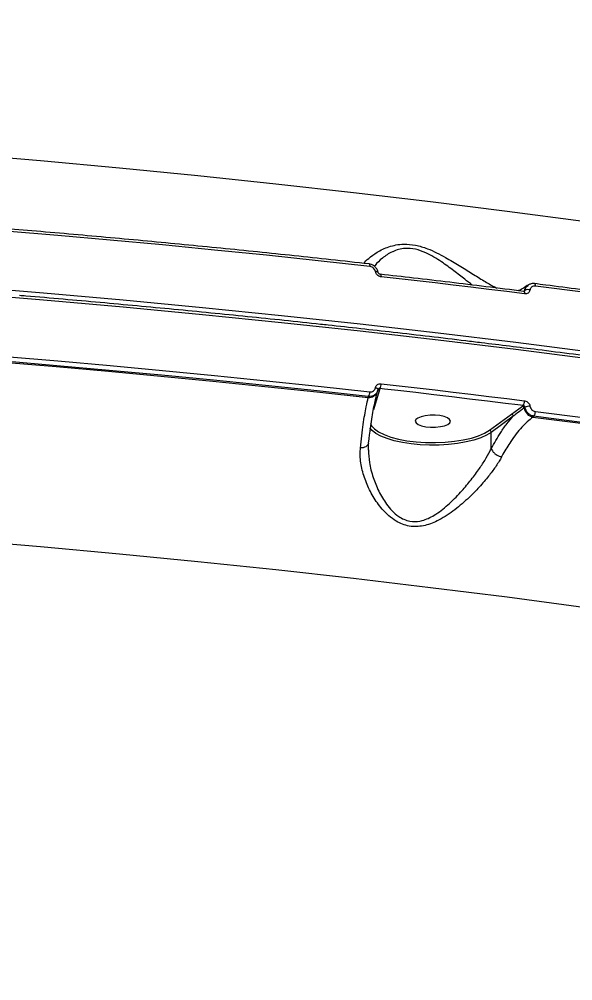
# Model space of a CAD drawing. Header units: millimetres. Extents: x -11024 to 8278, y -7837 to 5770.
# Drawn here: x 2695 to 2836.5, y -1380.3 to -1134.7 of the extents above; entities that cross this region are included whole.
import ezdxf

# ---------------------------------------------------------------- set-up
doc = ezdxf.new("R2010")
doc.units = ezdxf.units.MM
for name, color, linetype in [('DIKOM_ОБЪЕКТ', 7, 'Continuous'), ('DIKOM_РАЗМЕР_ЗОНА', 7, 'Continuous'), ('DIKOM_РАЗМЕР_ОБЪЕКТА', 7, 'Continuous')]:
    doc.layers.add(name, color=color, linetype=linetype)
doc.styles.add('style1', font='arial.ttf', dxfattribs={"width": 0.8})
doc.dimstyles.new('1-50', dxfattribs={"dimtxt": 300, "dimasz": 200, "dimexe": 100, "dimexo": 0, "dimgap": 100, "dimtad": 1, "dimtxsty": 'style1', "dimcen": 200, "dimclrd": 7, "dimclre": 7, "dimclrt": 7, "dimadec": 1, "dimazin": 2, "dimtfac": 1, "dimtmove": 0, "dimatfit": 2, "dimfxl": 0, "dimlwd": 25, "dimlwe": 18, "dimarcsym": 0})

# ---------------------------------------------------------------- blocks, each defined once
blk = doc.blocks.new('*D9')
at = {"layer": 'Defpoints', "color": 0, "transparency": 16777216}
for p in [(3740.68, 3707.51), (-8191.56, -3797.25), (-1076.12, -3797.25)]:
    blk.add_point(p, dxfattribs=at)
at = {"layer": 'DIKOM_РАЗМЕР_ОБЪЕКТА', "color": 7, "lineweight": 18, "transparency": 16777216}
for p, q in [((3740.68, 3707.51), (-8291.56, 3707.51)), ((-1076.12, -3797.25), (-8291.56, -3797.25))]:
    blk.add_line(p, q, dxfattribs=at)
at = {"layer": 'DIKOM_РАЗМЕР_ОБЪЕКТА', "color": 7, "lineweight": 25, "transparency": 16777216}
blk.add_line((-8191.56, 3507.51), (-8191.56, -3597.25), dxfattribs=at)
at = {"layer": 'DIKOM_РАЗМЕР_ОБЪЕКТА', "color": 7, "transparency": 16777216}
for points in [[(-8224.9, 3507.51), (-8158.23, 3507.51), (-8191.56, 3707.51)], [(-8224.9, -3597.25), (-8158.23, -3597.25), (-8191.56, -3797.25)]]:
    blk.add_solid(points, dxfattribs=at)
at = {"layer": 'DIKOM_РАЗМЕР_ОБЪЕКТА', "color": 7, "transparency": 16777216, "insert": (-8444.74, -44.87), "char_height": 300, "attachment_point": 5, "rotation": 90, "style": 'style1'}
blk.add_mtext('7500', dxfattribs=at)
blk = doc.blocks.new('*D10')
at = {"layer": 'Defpoints', "color": 0, "transparency": 16777216}
for p in [(-7791.31, -186.83), (6174.94, -1432.98), (6174.94, -5371.27)]:
    blk.add_point(p, dxfattribs=at)
at = {"layer": 'DIKOM_РАЗМЕР_ОБЪЕКТА', "color": 7, "lineweight": 18, "transparency": 16777216}
for p, q in [((-7791.31, -186.83), (-7791.31, -5471.27)), ((6174.94, -1432.98), (6174.94, -5471.27))]:
    blk.add_line(p, q, dxfattribs=at)
at = {"layer": 'DIKOM_РАЗМЕР_ОБЪЕКТА', "color": 7, "lineweight": 25, "transparency": 16777216}
blk.add_line((-7591.31, -5371.27), (5974.94, -5371.27), dxfattribs=at)
at = {"layer": 'DIKOM_РАЗМЕР_ОБЪЕКТА', "color": 7, "transparency": 16777216}
for points in [[(-7591.31, -5337.93), (-7591.31, -5404.6), (-7791.31, -5371.27)], [(5974.94, -5337.93), (5974.94, -5404.6), (6174.94, -5371.27)]]:
    blk.add_solid(points, dxfattribs=at)
at = {"layer": 'DIKOM_РАЗМЕР_ОБЪЕКТА', "color": 7, "transparency": 16777216, "insert": (-1343.68, -5118.1), "char_height": 300, "attachment_point": 5, "style": 'style1'}
blk.add_mtext('14000', dxfattribs=at)
blk = doc.blocks.new('*D11')
at = {"layer": 'Defpoints', "color": 0, "transparency": 16777216}
for p in [(3316.13, 5770.14), (-10574.15, -5797.25), (-1580.09, -5797.25)]:
    blk.add_point(p, dxfattribs=at)
at = {"layer": 'DIKOM_РАЗМЕР_ЗОНА', "color": 7, "lineweight": 18, "transparency": 16777216}
for p, q in [((3316.13, 5770.14), (-10674.15, 5770.14)), ((-1580.09, -5797.25), (-10674.15, -5797.25))]:
    blk.add_line(p, q, dxfattribs=at)
at = {"layer": 'DIKOM_РАЗМЕР_ЗОНА', "color": 7, "lineweight": 25, "transparency": 16777216}
blk.add_line((-10574.15, 5570.14), (-10574.15, -5597.25), dxfattribs=at)
at = {"layer": 'DIKOM_РАЗМЕР_ЗОНА', "color": 7, "transparency": 16777216}
for points in [[(-10607.49, 5570.14), (-10540.82, 5570.14), (-10574.15, 5770.14)], [(-10607.49, -5597.25), (-10540.82, -5597.25), (-10574.15, -5797.25)]]:
    blk.add_solid(points, dxfattribs=at)
at = {"layer": 'DIKOM_РАЗМЕР_ЗОНА', "color": 7, "transparency": 16777216, "insert": (-10827.33, -172.99), "char_height": 300, "attachment_point": 5, "rotation": 90, "style": 'style1'}
blk.add_mtext('11500', dxfattribs=at)

msp = doc.modelspace()

# ---------------------------------------------------------------- linework, layer by layer
at = {"layer": 'DIKOM_ОБЪЕКТ', "color": 7, "linetype": 'Continuous', "lineweight": 15}
for p, q in [((2825.055, -1202.614), (2824.804, -1202.799)), ((2823.942, -1204.143), (2824.05, -1204.065)), ((2824.05, -1204.065), (2824.298, -1203.883)), ((2787.167, -1229.045), (2786.505, -1231.307)), ((2786.59, -1229.706), (2786.665, -1229.457)), ((2786.613, -1229.681), (2786.592, -1229.744)), ((2786.613, -1229.681), (2786.657, -1229.54)), ((2787.182, -1228.999), (2787.167, -1229.045)), ((2788.337, -1229.129), (2787.182, -1228.999)), ((2784.297, -1231.058), (2783.446, -1230.962)), ((2784.226, -1231.287), (2784.297, -1231.058)), ((2786.505, -1231.307), (2785.538, -1234.414)), ((2815.185, -1239.679), (2820.817, -1235.533)), ((2820.817, -1235.533), (2823.603, -1233.516)), ((2823.818, -1233.358), (2822.459, -1233.188)), ((2823.603, -1233.516), (2823.818, -1233.358)), ((2824.298, -1233.796), (2824.05, -1233.979)), ((2821.27, -1236.075), (2815.638, -1240.221)), ((2826.564, -1236.086), (2826.286, -1236.292)), ((2828.968, -1236.391), (2826.564, -1236.086)), ((2815.638, -1244.36), (2815.638, -1240.221)), ((2784.297, -1242.922), (2784.429, -1241.846)), ((2784.23, -1244.406), (2784.256, -1244.712))]:
    msp.add_line(p, q, dxfattribs=at)
at = {"layer": 'DIKOM_ОБЪЕКТ', "color": 7, "linetype": 'Continuous', "lineweight": 15, "flags": 128}
for points in [[(2680.233, -1169.049), (2700.473, -1170.77), (2720.619, -1172.615), (2740.665, -1174.583), (2760.606, -1176.672), (2780.435, -1178.883), (2800.145, -1181.215), (2819.73, -1183.666), (2839.184, -1186.237), (2858.501, -1188.926), (2877.674, -1191.733), (2896.698, -1194.656), (2915.566, -1197.695), (2934.273, -1200.849), (2952.812, -1204.116)], [(2784.608, -1197.805), (2771.438, -1196.36), (2758.221, -1194.966), (2744.957, -1193.624), (2731.65, -1192.333), (2718.301, -1191.095), (2704.911, -1189.909), (2691.482, -1188.776), (2678.016, -1187.695)], [(2784.408, -1197.175), (2784.413, -1197.175), (2784.466, -1197.203), (2784.513, -1197.265), (2784.551, -1197.361), (2784.581, -1197.486), (2784.6, -1197.636), (2784.608, -1197.805)], [(2786.725, -1199.315), (2786.724, -1199.31), (2786.699, -1199.259), (2786.647, -1199.215), (2786.57, -1199.178), (2786.468, -1199.151), (2786.345, -1199.133), (2786.205, -1199.125), (2786.052, -1199.127)], [(2787.292, -1199.814), (2787.299, -1199.815), (2787.352, -1199.843), (2787.399, -1199.906), (2787.438, -1200.003), (2787.468, -1200.129), (2787.487, -1200.28), (2787.495, -1200.451)], [(2824.161, -1204.814), (2819.601, -1204.246), (2815.033, -1203.685), (2810.46, -1203.13), (2805.879, -1202.582), (2801.293, -1202.04), (2796.699, -1201.504), (2792.1, -1200.974), (2787.495, -1200.451)], [(2680.732, -1202.859), (2701.203, -1204.54), (2721.586, -1206.344), (2741.874, -1208.268), (2762.061, -1210.313), (2782.141, -1212.477), (2802.107, -1214.761), (2821.955, -1217.163), (2841.677, -1219.683), (2861.268, -1222.32), (2880.722, -1225.073), (2900.034, -1227.942), (2919.196, -1230.925), (2938.203, -1234.021), (2957.05, -1237.23), (2975.732, -1240.551), (2994.241, -1243.983), (3012.572, -1247.524), (3030.722, -1251.174)], [(2826.69, -1202.205), (2826.693, -1202.206), (2826.752, -1202.234), (2826.804, -1202.297), (2826.847, -1202.393), (2826.88, -1202.519), (2826.901, -1202.669), (2826.91, -1202.838)], [(2928.373, -1217.462), (2915.909, -1215.462), (2903.379, -1213.511), (2890.785, -1211.608), (2878.128, -1209.755), (2865.411, -1207.951), (2852.634, -1206.197), (2839.8, -1204.493), (2826.91, -1202.838)], [(3030.722, -1253.058), (3012.572, -1249.408), (2994.241, -1245.867), (2975.732, -1242.435), (2957.05, -1239.114), (2938.203, -1235.905), (2919.196, -1232.809), (2900.034, -1229.826), (2880.722, -1226.957), (2861.268, -1224.204), (2841.677, -1221.567), (2821.955, -1219.047), (2802.107, -1216.645), (2782.141, -1214.361), (2762.061, -1212.197), (2741.874, -1210.152), (2721.586, -1208.227), (2701.203, -1206.424), (2680.732, -1204.742)], [(2823.942, -1204.175), (2823.947, -1204.176), (2824.005, -1204.204), (2824.057, -1204.268), (2824.099, -1204.365), (2824.132, -1204.492), (2824.153, -1204.643), (2824.161, -1204.814)], [(2824.015, -1204.177), (2824.03, -1204.142), (2824.05, -1204.065)], [(2678.016, -1219.721), (2691.482, -1220.802), (2704.911, -1221.935), (2718.301, -1223.121), (2731.65, -1224.359), (2744.957, -1225.649), (2758.221, -1226.992), (2771.438, -1228.386), (2784.608, -1229.831)], [(2677.509, -1221.165), (2690.991, -1222.246), (2704.436, -1223.381), (2717.842, -1224.568), (2731.207, -1225.807), (2744.53, -1227.099), (2757.808, -1228.443), (2771.041, -1229.839), (2784.226, -1231.287)], [(2783.446, -1230.962), (2771.138, -1229.613), (2757.932, -1228.22), (2744.679, -1226.879), (2731.383, -1225.59), (2718.045, -1224.353), (2704.666, -1223.168), (2691.248, -1222.036), (2678.524, -1221.013)], [(2787.495, -1227.767), (2792.1, -1228.29), (2796.699, -1228.82), (2801.293, -1229.356), (2805.879, -1229.898), (2810.46, -1230.447), (2815.033, -1231.001), (2819.601, -1231.562), (2824.161, -1232.13)], [(2786.72, -1229.28), (2786.724, -1229.22), (2786.699, -1229.156), (2786.647, -1229.091), (2786.57, -1229.025), (2786.468, -1228.961), (2786.345, -1228.901), (2786.205, -1228.846), (2786.052, -1228.798)], [(2822.459, -1233.188), (2819.261, -1232.791), (2814.697, -1232.23), (2810.127, -1231.676), (2805.551, -1231.128), (2800.968, -1230.586), (2796.379, -1230.051), (2791.783, -1229.522), (2788.337, -1229.129)], [(2826.91, -1234.864), (2839.8, -1236.519), (2852.634, -1238.223), (2865.411, -1239.977), (2878.129, -1241.781), (2890.785, -1243.634), (2903.379, -1245.537), (2915.909, -1247.488), (2928.374, -1249.488)], [(2784.807, -1237.927), (2785.072, -1238.49), (2785.283, -1238.786)], [(2805.052, -1237.754), (2805.216, -1237.319), (2805.014, -1236.887), (2804.465, -1236.491), (2803.611, -1236.164), (2802.524, -1235.933), (2801.289, -1235.816), (2800.008, -1235.823), (2798.785, -1235.952), (2797.718, -1236.195), (2796.894, -1236.53), (2796.38, -1236.931), (2796.217, -1237.366), (2796.418, -1237.798), (2796.967, -1238.194), (2797.821, -1238.521), (2798.909, -1238.752), (2800.143, -1238.869), (2801.423, -1238.862), (2802.647, -1238.733), (2803.714, -1238.49), (2804.538, -1238.155), (2805.052, -1237.754)], [(2826.286, -1236.292), (2839.192, -1237.948), (2852.041, -1239.654), (2864.834, -1241.411), (2877.567, -1243.217), (2890.238, -1245.073), (2902.847, -1246.978), (2915.392, -1248.933), (2927.87, -1250.936)], [(2926.15, -1250.407), (2915.49, -1248.7), (2902.97, -1246.75), (2890.387, -1244.849), (2877.741, -1242.998), (2865.034, -1241.195), (2852.267, -1239.442), (2839.444, -1237.739), (2828.968, -1236.391)], [(2815.638, -1240.221), (2814.442, -1240.944), (2812.948, -1241.6), (2811.189, -1242.173), (2809.203, -1242.652), (2807.032, -1243.026), (2804.725, -1243.287), (2802.33, -1243.429), (2799.901, -1243.449), (2797.489, -1243.347), (2795.148, -1243.125), (2792.927, -1242.787), (2790.875, -1242.342), (2789.036, -1241.799), (2787.451, -1241.169), (2786.154, -1240.466), (2785.172, -1239.706), (2784.626, -1239.063)], [(2785.283, -1238.786), (2785.78, -1239.305), (2786.85, -1240.073), (2788.254, -1240.775), (2789.96, -1241.394), (2791.925, -1241.915), (2794.103, -1242.326), (2796.44, -1242.616), (2798.881, -1242.779), (2801.366, -1242.81), (2803.835, -1242.71), (2806.229, -1242.48), (2808.49, -1242.125), (2810.563, -1241.656), (2812.398, -1241.082), (2813.951, -1240.417), (2815.185, -1239.679)], [(2952.812, -1302.788), (2934.273, -1299.521), (2915.566, -1296.367), (2896.698, -1293.328), (2877.674, -1290.405), (2858.501, -1287.598), (2839.184, -1284.909), (2819.73, -1282.339), (2800.145, -1279.887), (2780.435, -1277.555), (2760.606, -1275.344), (2740.665, -1273.255), (2720.619, -1271.287), (2700.473, -1269.442), (2680.233, -1267.721)]]:
    msp.add_lwpolyline(points, dxfattribs=at)
at = {"layer": 'DIKOM_ОБЪЕКТ', "color": 7, "linetype": 'Continuous', "lineweight": 15}
for centre, radius, start, end in [((2825.979, -1204.356), 1.951, 127.05129, 171.44124), ((2824.986, -1205.322), 1.595, 69.77623, 115.53218), ((2785.321, -1227.87), 2.176, 328.74847, 2.71245), ((2784.375, -1228.93), 2.362, 266.37975, 339.85143), ((2782.427, -1229.931), 2.183, 328.93028, 2.61882), ((2787.142, -1229.528), 0.484, 86.97389, 144.03506), ((2786.483, -1231.801), 0.495, 87.37839, 131.07562), ((2822.147, -1232.228), 2.017, 325.9429, 2.80045), ((2820.711, -1236.082), 0.559, 0.72528, 79.12163), ((2823.497, -1234.066), 0.56, 8.94758, 79.09282), ((2826.816, -1233.542), 2.801, 188.97384, 259.07878), ((2825.567, -1236.33), 2.834, 90.61789, 116.60722), ((2824.91, -1234.958), 2.003, 325.71729, 2.69476), ((2815.079, -1240.228), 0.559, 0.72528, 79.12163)]:
    msp.add_arc(centre, radius, start, end, dxfattribs=at)
for points, knots in [([(3019.5, -1125.392), (3020.282, -1129.007), (3022.388, -1138.745), (3025.297, -1155.226), (3028.058, -1174.946), (3030.183, -1195.489), (3031.646, -1216.803), (3032.424, -1238.834), (3032.5, -1261.097), (3031.89, -1283.51), (3030.626, -1305.99), (3028.686, -1328.902), (3026.049, -1352.186), (3022.706, -1375.765), (3018.73, -1399.123), (3014.152, -1422.183), (3009.011, -1444.879), (3003.224, -1467.581), (2996.784, -1490.208), (2989.697, -1512.678), (2982.118, -1534.496), (2974.087, -1555.604), (2965.65, -1575.957), (2956.668, -1595.889), (2947.151, -1615.309), (2937.118, -1634.135), (2926.791, -1651.955), (2916.213, -1668.73), (2905.43, -1684.446), (2894.266, -1699.36), (2882.745, -1713.383), (2870.898, -1726.445), (2859.492, -1737.755), (2848.588, -1747.474), (2838.228, -1755.773), (2827.781, -1763.214), (2817.273, -1769.764), (2806.818, -1775.355), (2796.467, -1779.965), (2787.305, -1783.292), (2781.589, -1784.846), (2779.262, -1785.478)], [0, 0, 0, 0, 0.0156521, 0.042168, 0.0687044, 0.0952202, 0.1225062, 0.1498146, 0.1771007, 0.2036165, 0.2301529, 0.2566687, 0.2839548, 0.3112631, 0.3385492, 0.365065, 0.3916012, 0.4181172, 0.4454032, 0.4727115, 0.4999976, 0.5265134, 0.5530498, 0.5795656, 0.6068517, 0.63416, 0.661446, 0.687962, 0.7144982, 0.741014, 0.7683001, 0.7956083, 0.8228943, 0.8459724, 0.8690776, 0.8921825, 0.9155066, 0.9388307, 0.9615639, 0.9843487, 1, 1, 1, 1]), ([(2784.408, -1197.175), (2781.147, -1196.813), (2771.688, -1195.763), (2755.958, -1194.105), (2737.193, -1192.234), (2718.341, -1190.468), (2699.74, -1188.836), (2686.233, -1187.726), (2679.044, -1187.162), (2677.871, -1187.069)], [0, 0, 0, 0, 0.0930126, 0.2697408, 0.4464697, 0.6231982, 0.7999251, 0.9673505, 1, 1, 1, 1]), ([(2783.062, -1197.026), (2783.069, -1197.017), (2783.319, -1196.636), (2784.398, -1195.656), (2786.375, -1194.145), (2788.855, -1192.937), (2791.259, -1192.286), (2793.516, -1192.029), (2796.293, -1192.277), (2799.168, -1193.161), (2801.708, -1194.292), (2804.462, -1195.756), (2807.517, -1197.589), (2810.798, -1199.673), (2813.777, -1201.502), (2815.951, -1202.779), (2816.861, -1203.213), (2817.106, -1203.33)], [0, 0, 0, 0, 0.0020218, 0.0811937, 0.1788523, 0.2761679, 0.3242582, 0.3722149, 0.4367322, 0.5008182, 0.5530476, 0.605387, 0.6941439, 0.7829974, 0.8746952, 0.9662721, 1, 1, 1, 1]), ([(2810.803, -1202.568), (2810.17, -1202.083), (2808.71, -1200.965), (2806.079, -1198.914), (2803.433, -1196.964), (2801.001, -1195.4), (2798.803, -1194.221), (2796.269, -1193.306), (2793.844, -1193.111), (2791.922, -1193.45), (2790.901, -1193.832), (2789.419, -1194.518), (2787.738, -1195.68), (2786.33, -1197.023), (2785.86, -1197.701), (2785.807, -1197.778)], [0, 0, 0, 0, 0.0885835, 0.204238, 0.3224323, 0.3879662, 0.4549499, 0.5329738, 0.6104357, 0.6670916, 0.7262761, 0.7292999, 0.8537974, 0.983463, 1, 1, 1, 1]), ([(2786.712, -1199.314), (2786.708, -1199.268), (2786.676, -1198.945), (2786.392, -1198.368), (2785.81, -1197.716), (2785.104, -1197.289), (2784.608, -1197.232), (2784.405, -1197.209)], [0, 0, 0, 0, 0.0413058, 0.294693, 0.552552, 0.8163833, 1, 1, 1, 1]), ([(2786.052, -1199.127), (2786.009, -1198.973), (2785.923, -1198.665), (2785.61, -1198.263), (2785.2, -1197.963), (2784.844, -1197.837), (2784.645, -1197.81), (2784.608, -1197.805)], [0, 0, 0, 0, 0.234064, 0.4679913, 0.704023, 0.9448264, 1, 1, 1, 1]), ([(2787.495, -1200.451), (2787.457, -1200.446), (2787.258, -1200.419), (2786.902, -1200.292), (2786.492, -1199.991), (2786.18, -1199.589), (2786.095, -1199.281), (2786.052, -1199.127)], [0, 0, 0, 0, 0.0557681, 0.2968713, 0.5326586, 0.7662555, 1, 1, 1, 1]), ([(2787.292, -1199.808), (2787.257, -1199.805), (2787.178, -1199.797), (2787.036, -1199.732), (2786.899, -1199.63), (2786.797, -1199.505), (2786.739, -1199.387), (2786.732, -1199.334), (2786.729, -1199.313)], [0, 0, 0, 0, 0.15334972, 0.35007182, 0.52838513, 0.71177747, 0.88836514, 1, 1, 1, 1]), ([(2823.942, -1204.175), (2820.719, -1203.775), (2811.371, -1202.614), (2799.151, -1201.163), (2790.131, -1200.137), (2787.294, -1199.814)], [0, 0, 0, 0, 0.2651046, 0.7688236, 1, 1, 1, 1]), ([(2824.817, -1202.72), (2824.503, -1202.943), (2823.761, -1203.471), (2822.998, -1203.864), (2822.584, -1203.986), (2822.533, -1204.001)], [0, 0, 0, 0, 0.3913782, 0.9250243, 1, 1, 1, 1]), ([(2824.298, -1203.883), (2824.305, -1203.842), (2824.358, -1203.553), (2824.547, -1203.072), (2824.888, -1202.778), (2825.046, -1202.642)], [0, 0, 0, 0, 0.08014, 0.5752103, 1, 1, 1, 1]), ([(2826.688, -1202.218), (2826.639, -1202.208), (2826.299, -1202.141), (2825.689, -1202.227), (2825.247, -1202.518), (2825.048, -1202.649)], [0, 0, 0, 0, 0.0845652, 0.5870826, 1, 1, 1, 1]), ([(2826.91, -1202.838), (2826.752, -1202.834), (2826.434, -1202.825), (2826.015, -1203.012), (2825.7, -1203.326), (2825.572, -1203.627), (2825.541, -1203.801), (2825.537, -1203.825)], [0, 0, 0, 0, 0.2406648, 0.4815033, 0.7216288, 0.9612012, 1, 1, 1, 1]), ([(2928.105, -1216.822), (2925.005, -1216.32), (2916.015, -1214.866), (2901.032, -1212.534), (2883.119, -1209.858), (2865.08, -1207.283), (2847.24, -1204.852), (2834.416, -1203.182), (2827.658, -1202.328), (2826.689, -1202.205)], [0, 0, 0, 0, 0.09344298, 0.27099458, 0.44854836, 0.62609921, 0.80365121, 0.97185598, 1, 1, 1, 1]), ([(2773.955, -1212.819), (2773.312, -1212.747), (2766.472, -1211.987), (2753.343, -1210.636), (2734.572, -1208.77), (2715.697, -1207.03), (2702.525, -1205.86), (2695.624, -1205.302), (2695.064, -1205.257)], [0, 0, 0, 0, 0.0247492, 0.2632995, 0.5018512, 0.7403986, 0.9789473, 1, 1, 1, 1]), ([(2824.143, -1204.138), (2824.142, -1204.139), (2824.128, -1204.157), (2824.082, -1204.18), (2823.978, -1204.175), (2823.94, -1204.173)], [0, 0, 0, 0, 0.0285506, 0.6497391, 1, 1, 1, 1]), ([(2824.141, -1204.137), (2824.176, -1204.107), (2824.249, -1204.045), (2824.288, -1203.947), (2824.297, -1203.89), (2824.298, -1203.883)], [0, 0, 0, 0, 0.4363602, 0.9216653, 1, 1, 1, 1]), ([(2825.537, -1203.825), (2825.533, -1203.849), (2825.502, -1204.023), (2825.373, -1204.325), (2825.058, -1204.639), (2824.638, -1204.827), (2824.32, -1204.818), (2824.161, -1204.814)], [0, 0, 0, 0, 0.0385651, 0.2781168, 0.5183467, 0.7592434, 1, 1, 1, 1]), ([(2813.112, -1217.324), (2811.781, -1217.159), (2804.322, -1216.236), (2791.278, -1214.723), (2779.515, -1213.43), (2773.955, -1212.819)], [0, 0, 0, 0, 0.1027849, 0.5759356, 1, 1, 1, 1]), ([(2850.893, -1222.159), (2849.193, -1221.927), (2841.441, -1220.869), (2828.854, -1219.249), (2817.915, -1217.911), (2813.112, -1217.324)], [0, 0, 0, 0, 0.136106, 0.62068656, 1, 1, 1, 1]), ([(2786.052, -1228.798), (2786.055, -1228.78), (2786.089, -1228.608), (2786.221, -1228.298), (2786.553, -1227.963), (2786.996, -1227.759), (2787.329, -1227.764), (2787.495, -1227.767)], [0, 0, 0, 0, 0.027849, 0.2650259, 0.5076301, 0.7539057, 1, 1, 1, 1]), ([(2786.634, -1229.531), (2786.567, -1229.722), (2786.414, -1230.165), (2785.874, -1230.683), (2785.137, -1231.046), (2784.577, -1231.054), (2784.297, -1231.058)], [0, 0, 0, 0, 0.201537, 0.4663311, 0.7337736, 1, 1, 1, 1]), ([(2784.429, -1241.846), (2784.484, -1241.391), (2784.651, -1240.018), (2784.944, -1237.95), (2785.305, -1235.652), (2785.674, -1233.611), (2786.043, -1231.86), (2786.361, -1230.553), (2786.543, -1229.97), (2786.611, -1229.752)], [0, 0, 0, 0, 0.0810972, 0.24497092, 0.40975674, 0.57500629, 0.73967766, 0.90250339, 1, 1, 1, 1]), ([(2784.608, -1229.831), (2784.774, -1229.834), (2785.106, -1229.838), (2785.549, -1229.634), (2785.881, -1229.3), (2786.014, -1228.989), (2786.048, -1228.817), (2786.052, -1228.798)], [0, 0, 0, 0, 0.2458041, 0.4917835, 0.7342911, 0.9715351, 1, 1, 1, 1]), ([(2786.72, -1229.28), (2786.715, -1229.311), (2786.7, -1229.4), (2786.66, -1229.479), (2786.634, -1229.531)], [0, 0, 0, 0, 0.3489592, 1, 1, 1, 1]), ([(2787.182, -1228.999), (2787.129, -1228.989), (2787.026, -1228.971), (2786.886, -1229.018), (2786.782, -1229.106), (2786.748, -1229.192), (2786.734, -1229.229)], [0, 0, 0, 0, 0.284608, 0.5583721, 0.8140925, 1, 1, 1, 1]), ([(2782.225, -1244.195), (2782.339, -1243.128), (2782.569, -1240.982), (2782.931, -1238.182), (2783.302, -1235.72), (2783.732, -1233.29), (2784.043, -1232.029), (2784.226, -1231.287)], [0, 0, 0, 0, 0.1872873, 0.3765502, 0.5570025, 0.7391944, 1, 1, 1, 1]), ([(2824.161, -1232.13), (2824.189, -1232.134), (2824.375, -1232.161), (2824.716, -1232.285), (2825.117, -1232.596), (2825.42, -1233.015), (2825.498, -1233.336), (2825.537, -1233.496)], [0, 0, 0, 0, 0.0425802, 0.2824126, 0.5215829, 0.7607726, 1, 1, 1, 1]), ([(2824.05, -1233.979), (2823.909, -1234.083), (2823.206, -1234.601), (2822.266, -1235.296), (2821.485, -1235.907), (2821.27, -1236.075)], [0, 0, 0, 0, 0.1533102, 0.7665868, 1, 1, 1, 1]), ([(2824.298, -1233.796), (2824.286, -1233.742), (2824.261, -1233.634), (2824.156, -1233.497), (2824.015, -1233.4), (2823.894, -1233.364), (2823.828, -1233.359), (2823.818, -1233.358)], [0, 0, 0, 0, 0.23681022, 0.47429954, 0.71376568, 0.9566225, 1, 1, 1, 1]), ([(2826.564, -1236.086), (2826.519, -1236.079), (2826.215, -1236.031), (2825.655, -1235.818), (2824.996, -1235.296), (2824.496, -1234.596), (2824.364, -1234.063), (2824.298, -1233.796)], [0, 0, 0, 0, 0.0422982, 0.2819914, 0.5212939, 0.7606134, 1, 1, 1, 1]), ([(2825.537, -1233.496), (2825.576, -1233.657), (2825.654, -1233.978), (2825.956, -1234.398), (2826.357, -1234.709), (2826.697, -1234.833), (2826.882, -1234.86), (2826.91, -1234.864)], [0, 0, 0, 0, 0.2393537, 0.4786392, 0.7178807, 0.9576338, 1, 1, 1, 1]), ([(2815.638, -1244.36), (2816.433, -1242.936), (2817.728, -1240.619), (2819.635, -1237.945), (2820.724, -1236.7), (2821.27, -1236.075)], [0, 0, 0, 0, 0.44270061, 0.72016143, 1, 1, 1, 1]), ([(2826.286, -1236.292), (2825.335, -1237.083), (2823.406, -1238.687), (2820.839, -1242.07), (2819.16, -1244.832), (2818.416, -1246.221), (2818.304, -1246.429)], [0, 0, 0, 0, 0.34350848, 0.69693961, 0.95453584, 1, 1, 1, 1]), ([(2818.304, -1246.429), (2818.198, -1246.623), (2817.672, -1247.578), (2816.534, -1249.34), (2814.622, -1251.864), (2812.298, -1254.533), (2809.355, -1257.465), (2805.925, -1260.396), (2802.162, -1262.805), (2798.927, -1264.037), (2796.499, -1264.325), (2794.688, -1264.204), (2792.958, -1263.713), (2791.171, -1262.837), (2789.413, -1261.529), (2787.359, -1259.433), (2785.36, -1256.608), (2783.622, -1253.051), (2782.481, -1249.377), (2782.089, -1246.38), (2782.193, -1244.701), (2782.225, -1244.195)], [0, 0, 0, 0, 0.013455, 0.0663227, 0.1192311, 0.1832727, 0.247351, 0.3264819, 0.4053657, 0.4678595, 0.499098, 0.530303, 0.5614426, 0.5926235, 0.6345138, 0.6764917, 0.7480851, 0.8197608, 0.8939603, 0.9680655, 1, 1, 1, 1]), ([(2784.26, -1242.916), (2784.249, -1243.022), (2784.221, -1243.302), (2783.865, -1243.694), (2783.27, -1244.03), (2782.714, -1244.156), (2782.358, -1244.189), (2782.271, -1244.193), (2782.225, -1244.195)], [0, 0, 0, 0, 0.1535051, 0.40870334, 0.66387998, 0.91900769, 0.95706787, 1, 1, 1, 1]), ([(2784.257, -1244.712), (2784.247, -1244.565), (2784.205, -1243.952), (2784.286, -1243.386), (2784.347, -1242.957)], [0, 0, 0, 0, 0.2402439, 1, 1, 1, 1]), ([(2784.256, -1244.712), (2784.309, -1245.769), (2784.425, -1248.071), (2785.369, -1251.627), (2786.818, -1255.236), (2788.501, -1258.106), (2790.276, -1260.257), (2791.775, -1261.575), (2793.335, -1262.471), (2795.144, -1263.048), (2796.771, -1263.021), (2798.872, -1262.536), (2801.412, -1261.322), (2804.67, -1258.75), (2807.669, -1255.715), (2810.262, -1252.659), (2812.319, -1249.919), (2814.028, -1247.327), (2815.069, -1245.536), (2815.537, -1244.561), (2815.638, -1244.366), (2815.639, -1244.366)], [0, 0, 0, 0, 0.0683794, 0.1489624, 0.2238861, 0.300438, 0.3426303, 0.3857537, 0.4155995, 0.4465936, 0.4950892, 0.5070204, 0.5696338, 0.6509351, 0.7354025, 0.8034625, 0.8726832, 0.9287452, 0.9858096, 0.9999667, 1, 1, 1, 1]), ([(2815.639, -1244.366), (2815.638, -1244.365), (2815.638, -1244.363), (2815.638, -1244.361), (2815.638, -1244.36)], [0, 0, 0, 0, 0.70343511, 1, 1, 1, 1]), ([(2815.639, -1244.366), (2815.72, -1244.563), (2815.881, -1244.958), (2816.42, -1245.535), (2817.107, -1246.018), (2817.726, -1246.284), (2818.125, -1246.393), (2818.262, -1246.421), (2818.304, -1246.429)], [0, 0, 0, 0, 0.2204861, 0.4409488, 0.6614538, 0.8819332, 0.9635304, 1, 1, 1, 1]), ([(2772.555, -1786.164), (2775.644, -1785.491), (2782.656, -1783.965), (2793.726, -1780.057), (2805.688, -1774.766), (2817.797, -1768.146), (2830.012, -1760.219), (2842.291, -1750.965), (2854.366, -1740.592), (2866.199, -1729.162), (2877.76, -1716.758), (2889.237, -1703.178), (2900.585, -1688.42), (2911.762, -1672.506), (2922.522, -1655.787), (2932.836, -1638.34), (2942.689, -1620.255), (2952.24, -1601.237), (2961.443, -1581.314), (2970.257, -1560.533), (2978.488, -1539.353), (2986.121, -1517.856), (2993.154, -1496.128), (2999.703, -1473.817), (3005.724, -1450.975), (3011.181, -1427.671), (3015.753, -1405.403), (3019.532, -1384.263), (3022.619, -1364.304), (3025.23, -1344.301), (3027.352, -1324.307), (3028.964, -1304.539), (3030.06, -1285.092), (3030.623, -1267.981), (3030.693, -1257.376), (3030.722, -1253.058)], [0, 0, 0, 0, 0.0247402, 0.0561655, 0.087615, 0.1190403, 0.1513785, 0.1837429, 0.216081, 0.2475062, 0.2789557, 0.310381, 0.3427192, 0.3750837, 0.4074218, 0.4388469, 0.4702965, 0.5017217, 0.5340599, 0.5664243, 0.5987624, 0.6301877, 0.6616371, 0.6930624, 0.7254004, 0.7577648, 0.7901029, 0.8174539, 0.844837, 0.87222, 0.8998625, 0.927505, 0.9544473, 0.9814507, 1, 1, 1, 1]), ([(2693.048, -1741.086), (2696.146, -1741.379), (2702.346, -1741.964), (2711.83, -1741.693), (2721.418, -1740.583), (2731.232, -1738.525), (2741.254, -1735.492), (2751.465, -1731.448), (2761.702, -1726.451), (2772.233, -1720.338), (2783.031, -1713.018), (2794.061, -1704.423), (2805.101, -1694.686), (2816.112, -1683.79), (2827.053, -1671.747), (2837.673, -1658.836), (2847.943, -1645.126), (2857.843, -1630.703), (2867.547, -1615.314), (2877.013, -1598.972), (2886.201, -1581.711), (2894.902, -1563.927), (2903.099, -1545.697), (2910.785, -1527.102), (2918.092, -1507.826), (2924.98, -1487.906), (2931.413, -1467.399), (2936.864, -1448.113), (2941.448, -1430.188), (2945.295, -1413.664), (2948.794, -1397), (2951.931, -1380.256), (2954.693, -1363.507), (2957.076, -1346.747), (2959.109, -1329.971), (2960.139, -1318.824), (2960.654, -1313.251)], [0, 0, 0, 0, 0.0277655, 0.0555639, 0.0833625, 0.1111275, 0.1400315, 0.168973, 0.1979142, 0.2268182, 0.2582449, 0.2896958, 0.3211227, 0.3534673, 0.3858386, 0.4181833, 0.4495061, 0.480853, 0.5121759, 0.5444126, 0.5766758, 0.6089125, 0.6401611, 0.6714337, 0.7026821, 0.7348412, 0.7670266, 0.7991857, 0.8241464, 0.8491071, 0.8742669, 0.8994269, 0.9244695, 0.9495121, 0.9747561, 1, 1, 1, 1])]:
    msp.add_open_spline(points, degree=3, knots=knots, dxfattribs=at)

# ---------------------------------------------------------------- dimensions: what is measured, and where the dimension line sits
at = {"layer": 'DIKOM_РАЗМЕР_ЗОНА'}
dim = msp.add_linear_dim(base=(-10574.155, -5797.252), p1=(3316.126, 5770.14), p2=(-1580.087, -5797.252), angle=90, text='11500', dimstyle='1-50', dxfattribs=at)
dim.commit()
dim.dimension.update_dxf_attribs({"geometry": '*D11', "text_midpoint": (-10574.155, -172.992), "dimtype": 160})
at = {"layer": 'DIKOM_РАЗМЕР_ОБЪЕКТА'}
dim = msp.add_linear_dim(base=(-8191.564, -3797.252), p1=(3740.68, 3707.508), p2=(-1076.116, -3797.252), angle=90, text='7500', dimstyle='1-50', dxfattribs=at)
dim.commit()
dim.dimension.update_dxf_attribs({"geometry": '*D9', "text_midpoint": (-8191.564, -44.872), "dimtype": 160})
dim = msp.add_linear_dim(base=(6174.942, -5371.267), p1=(-7791.307, -186.829), p2=(6174.942, -1432.983), text='14000', dimstyle='1-50', dxfattribs=at)
dim.commit()
dim.dimension.update_dxf_attribs({"geometry": '*D10', "text_midpoint": (-1343.681, -5371.267), "dimtype": 160})

doc.saveas('drawing.dxf')
